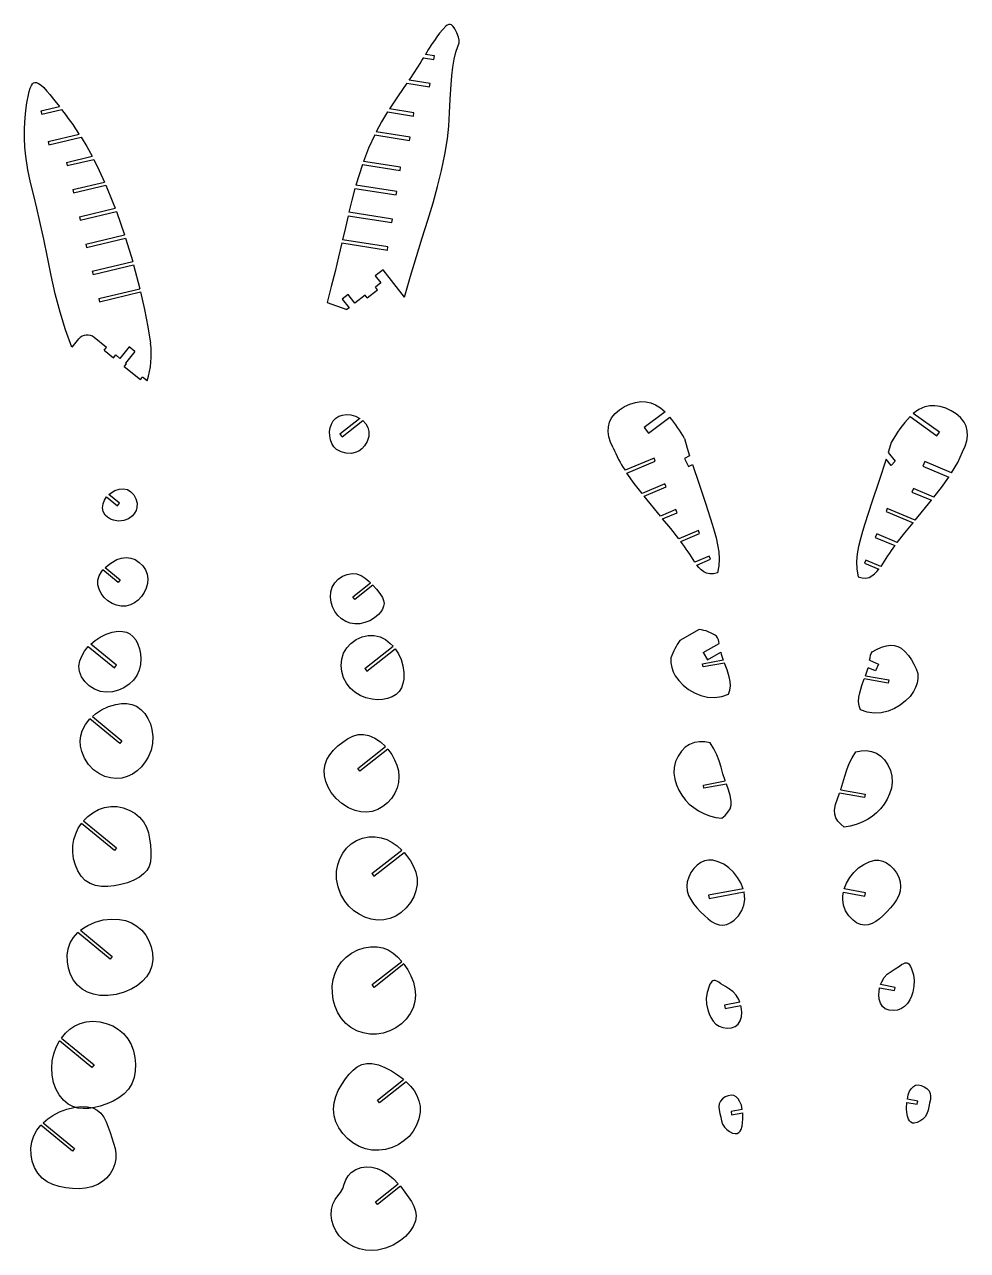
# Model space of a CAD drawing. Extents: x -3595 to 3921, y -3104 to 3416.
# Drawn here: x -3595 to -2752, y 413 to 1509 of the extents above; entities that cross this region are included whole.
import ezdxf

# ---------------------------------------------------------------- set-up
doc = ezdxf.new("R2010")
doc.units = 0
doc.layers.get('0').update_dxf_attribs({"linetype": 'CONTINUOUS'})

msp = doc.modelspace()

# ---------------------------------------------------------------- linework, layer by layer
at = {"color": 7, "linetype": 'CONTINUOUS'}
for p, q in [((-3237.8, 1479.1), (-3228.6, 1477.6)), ((-3228.1, 1480.6), (-3236.2, 1481.9)), ((-3228.6, 1477.6), (-3228.1, 1480.6)), ((-3232, 1455.9), (-3250.9, 1458.9)), ((-3252.8, 1456.2), (-3232.5, 1452.9)), ((-3232.5, 1452.9), (-3232, 1455.9)), ((-3580, 1431.5), (-3563.3, 1435.4)), ((-3580, 1431.5), (-3579.3, 1428.5)), ((-3579.3, 1428.5), (-3561.3, 1432.8)), ((-3270.1, 1430.6), (-3247, 1426.9)), ((-3246.6, 1429.9), (-3268.3, 1433.3)), ((-3247, 1426.9), (-3246.6, 1429.9)), ((-3573.5, 1404.2), (-3545.7, 1410.8)), ((-3573.5, 1404.2), (-3572.9, 1401.3)), ((-3572.9, 1401.3), (-3544, 1408.2)), ((-3281.6, 1410.1), (-3250.5, 1405.2)), ((-3250, 1408.1), (-3280.2, 1412.9)), ((-3250.5, 1405.2), (-3250, 1408.1)), ((-3557.2, 1385.5), (-3534.2, 1391)), ((-3557.2, 1385.5), (-3556.5, 1382.6)), ((-3556.5, 1382.6), (-3532.8, 1388.2)), ((-3292.6, 1383.5), (-3298.3, 1365.2)), ((-3292.6, 1383.5), (-3258.9, 1378.2)), ((-3258.4, 1381.1), (-3291.6, 1386.4)), ((-3258.9, 1378.2), (-3258.4, 1381.1)), ((-3551.4, 1361.2), (-3523.2, 1367.9)), ((-3551.4, 1361.2), (-3550.7, 1358.3)), ((-3550.7, 1358.3), (-3521.9, 1365.1)), ((-3299.2, 1362.3), (-3262.3, 1356.4)), ((-3261.8, 1359.4), (-3298.3, 1365.2)), ((-3262.3, 1356.4), (-3261.8, 1359.4)), ((-3545.6, 1336.9), (-3513.6, 1344.5)), ((-3545.6, 1336.9), (-3545, 1333.9)), ((-3545, 1333.9), (-3512.5, 1341.6)), ((-3512.5, 1341.6), (-3505.2, 1320.8)), ((-3305.3, 1337.9), (-3266.2, 1331.7)), ((-3265.7, 1334.7), (-3304.6, 1340.9)), ((-3266.2, 1331.7), (-3265.7, 1334.7)), ((-3539.9, 1312.5), (-3505.2, 1320.8)), ((-3539.2, 1309.6), (-3504.3, 1317.9)), ((-3504.3, 1317.9), (-3497.9, 1296.8)), ((-3269.7, 1310), (-3310.3, 1316.4)), ((-3539.9, 1312.5), (-3539.2, 1309.6)), ((-3311, 1313.5), (-3270.1, 1307)), ((-3270.1, 1307), (-3269.7, 1310)), ((-3534.1, 1288.2), (-3497.9, 1296.8)), ((-3533.4, 1285.3), (-3497.1, 1293.9)), ((-3497.1, 1293.9), (-3491.6, 1272.6)), ((-3534.1, 1288.2), (-3533.4, 1285.3)), ((-3274.1, 1289.6), (-3281.1, 1284.1)), ((-3281.1, 1284.1), (-3276.2, 1277.9)), ((-3254.8, 1265.1), (-3274.1, 1289.6)), ((-3528.3, 1263.9), (-3491.6, 1272.6)), ((-3288.3, 1264.5), (-3279.1, 1271.7)), ((-3276.2, 1277.9), (-3280.9, 1274.1)), ((-3279.1, 1271.7), (-3280.9, 1274.1)), ((-3528.3, 1263.9), (-3527.6, 1261)), ((-3527.6, 1261), (-3490.9, 1269.7)), ((-3324.2, 1260.4), (-3306.4, 1254)), ((-3305.3, 1267.5), (-3310.6, 1263.4)), ((-3310.6, 1263.4), (-3304.5, 1255.6)), ((-3299.2, 1259.7), (-3305.3, 1267.5)), ((-3290.1, 1266.9), (-3299.2, 1259.7)), ((-3288.3, 1264.5), (-3290.1, 1266.9)), ((-3304.5, 1255.6), (-3306.4, 1254)), ((-3546.3, 1227.7), (-3552.3, 1220.5)), ((-3521.4, 1220.2), (-3532.3, 1229.1)), ((-3523.3, 1217.8), (-3521.4, 1220.2)), ((-3523.3, 1217.8), (-3515, 1211)), ((-3501.2, 1220.6), (-3509.5, 1210.4)), ((-3496.1, 1216.4), (-3504.4, 1206.2)), ((-3496.1, 1216.4), (-3501.2, 1220.6)), ((-3515, 1211), (-3513.1, 1213.4)), ((-3509.5, 1210.4), (-3513.1, 1213.4)), ((-3505.4, 1203.1), (-3503.5, 1205.5)), ((-3503.5, 1205.5), (-3504.4, 1206.2)), ((-3505.4, 1203.1), (-3491, 1191.4)), ((-3491, 1191.4), (-3489.1, 1193.7)), ((-3485, 1190.3), (-3489.1, 1193.7)), ((-3022, 1162.6), (-3040.7, 1148.5)), ((-3294.8, 1156.6), (-3312.6, 1142.6)), ((-3310.7, 1140.3), (-3292.3, 1154.8)), ((-3036.8, 1143.4), (-3017.7, 1157.9)), ((-2802.8, 1158.5), (-2778.9, 1141.3)), ((-2776.7, 1144.3), (-2800.1, 1161.1)), ((-3312.6, 1142.6), (-3310.7, 1140.3)), ((-3040.7, 1148.5), (-3036.8, 1143.4)), ((-2778.9, 1141.3), (-2776.7, 1144.3)), ((-3031.8, 1121.3), (-3057.8, 1110.4)), ((-3056.1, 1107.9), (-3030.7, 1118.5)), ((-3030.7, 1118.5), (-3031.8, 1121.3)), ((-3000, 1123.4), (-3004.7, 1121)), ((-3004.7, 1121), (-3000.9, 1113.7)), ((-2819.8, 1114.7), (-2824.3, 1120.4)), ((-2822.4, 1126.2), (-2816.4, 1118.5)), ((-2816.4, 1118.5), (-2819.8, 1114.7)), ((-2789.8, 1118.3), (-2791.6, 1113.9)), ((-2765.8, 1108.2), (-2789.8, 1118.3)), ((-3000.9, 1113.7), (-2997.4, 1115.5)), ((-2791.6, 1113.9), (-2768.4, 1104.2)), ((-3022.2, 1098.2), (-3042.5, 1089.7)), ((-3021, 1095.5), (-3022.2, 1098.2)), ((-3521.2, 1086.5), (-3511.6, 1078.6)), ((-3509.7, 1080.9), (-3519.2, 1088.7)), ((-3040.6, 1087.3), (-3021, 1095.5)), ((-3026.2, 1069.4), (-3040.6, 1087.3)), ((-2800, 1094), (-2801.3, 1090.9)), ((-2801.3, 1090.9), (-2783.9, 1083.6)), ((-2781.7, 1086.3), (-2800, 1094)), ((-3511.6, 1078.6), (-3509.7, 1080.9)), ((-3012.5, 1075.2), (-3026.2, 1069.4)), ((-3011.3, 1072.4), (-3012.5, 1075.2)), ((-2823.3, 1076.1), (-2824.4, 1073.5)), ((-2798.4, 1065.7), (-2823.3, 1076.1)), ((-2798.4, 1065.7), (-2783.9, 1083.6)), ((-3024.2, 1067), (-3011.3, 1072.4)), ((-2824.4, 1073.5), (-2800.3, 1063.4)), ((-2992.2, 1056.6), (-3009.8, 1049.2)), ((-3007.9, 1046.8), (-2991.1, 1053.8)), ((-2991.1, 1053.8), (-2992.2, 1056.6)), ((-2832.8, 1053.5), (-2834.1, 1050.4)), ((-2814.5, 1045.8), (-2832.8, 1053.5)), ((-2834.1, 1050.4), (-2816.6, 1043.1)), ((-2982.6, 1033.5), (-2995.4, 1028.2)), ((-2993.6, 1025.6), (-2981.4, 1030.8)), ((-2981.4, 1030.8), (-2982.6, 1033.5)), ((-2842.6, 1030), (-2843.7, 1027.4)), ((-2829.2, 1024.4), (-2842.6, 1030)), ((-3511, 1010.2), (-3524.6, 1021.3)), ((-3522.5, 1023.6), (-3509.1, 1012.5)), ((-2843.7, 1027.4), (-2830.9, 1022)), ((-3509.1, 1012.5), (-3511, 1010.2)), ((-3301.1, 997.3), (-3285.3, 1009.8)), ((-3299.2, 995), (-3301.1, 997.3)), ((-3283.1, 1007.7), (-3299.2, 995)), ((-2991.4, 968.1), (-3008.7, 958.4)), ((-3512.4, 936.1), (-3535.4, 954.9)), ((-2987.8, 947.5), (-2973.7, 955.5)), ((-3537.6, 952.8), (-3514.3, 933.8)), ((-3290.3, 933.3), (-3265.1, 953.1)), ((-3288.5, 930.9), (-3263.2, 950.8)), ((-2987.8, 947.5), (-2984.1, 941.1)), ((-2984.1, 941.1), (-2972.2, 947.9)), ((-3514.3, 933.8), (-3512.4, 936.1)), ((-3290.3, 933.3), (-3288.5, 930.9)), ((-2988.5, 937.5), (-2970, 940.9)), ((-2988, 934.6), (-2988.5, 937.5)), ((-2968.8, 938), (-2988, 934.6)), ((-2833.9, 931), (-2840.4, 933.9)), ((-2839.1, 940.7), (-2831.2, 937.2)), ((-2831.2, 937.2), (-2833.9, 931)), ((-2822.4, 920), (-2843.9, 923.9)), ((-2842.7, 926.8), (-2821.9, 923)), ((-2821.9, 923), (-2822.4, 920)), ((-3509.4, 866.3), (-3536.2, 888.3)), ((-3534, 890.4), (-3507.5, 868.6)), ((-3507.5, 868.6), (-3509.4, 866.3)), ((-3296.8, 843.8), (-3271.9, 863.4)), ((-3269.9, 861.2), (-3294.9, 841.5)), ((-3294.9, 841.5), (-3296.8, 843.8)), ((-2987.7, 829.1), (-2968.2, 832.7)), ((-2987.2, 826.2), (-2987.7, 829.1)), ((-2967.2, 829.8), (-2987.2, 826.2)), ((-2843.6, 817.8), (-2866, 821.9)), ((-2865, 824.7), (-2843.1, 820.8)), ((-2843.1, 820.8), (-2843.6, 817.8)), ((-3514.3, 770.7), (-3543.7, 794.8)), ((-3541.8, 797.2), (-3512.4, 773)), ((-3512.4, 773), (-3514.3, 770.7)), ((-3284, 749.9), (-3257.3, 771)), ((-3282.2, 747.6), (-3255.3, 768.8)), ((-3284, 749.9), (-3282.2, 747.6)), ((-2952.1, 736.4), (-2983.2, 730.8)), ((-2842.8, 732.8), (-2861.9, 736.3)), ((-2983.2, 730.8), (-2982.7, 727.8)), ((-2982.7, 727.8), (-2951.4, 733.5)), ((-2862.6, 733.4), (-2843.3, 729.9)), ((-2843.3, 729.9), (-2842.8, 732.8)), ((-3518.1, 673.6), (-3546.9, 697.2)), ((-3544.6, 699.3), (-3516.2, 675.9)), ((-3516.2, 675.9), (-3518.1, 673.6)), ((-3283.9, 650.7), (-3257.4, 671.5)), ((-3255.6, 669.2), (-3282.1, 648.3)), ((-3282.1, 648.3), (-3283.9, 650.7)), ((-2830.2, 647.8), (-2816.9, 645.4)), ((-2816.3, 648.3), (-2829.3, 650.7)), ((-2816.9, 645.4), (-2816.3, 648.3)), ((-2955.1, 634.9), (-2968.8, 632.5)), ((-2968.8, 632.5), (-2968.2, 629.5)), ((-2968.2, 629.5), (-2954.2, 632)), ((-3561.6, 602.9), (-3532.5, 579)), ((-3534.4, 576.7), (-3563.3, 600.4)), ((-3532.5, 579), (-3534.4, 576.7)), ((-3279, 547.6), (-3255.7, 566)), ((-3253.4, 564), (-3277.2, 545.2)), ((-2796.1, 546.7), (-2805.4, 548.4)), ((-3277.2, 545.2), (-3279, 547.6)), ((-2953, 539.2), (-2963, 537.4)), ((-2963, 537.4), (-2962.5, 534.4)), ((-2805.8, 545.5), (-2796.7, 543.8)), ((-2796.7, 543.8), (-2796.1, 546.7)), ((-3577.9, 527.3), (-3549.8, 504.3)), ((-2962.5, 534.4), (-2952.6, 536.2)), ((-3551.7, 502), (-3580, 525.2)), ((-3549.8, 504.3), (-3551.7, 502)), ((-3281, 456.6), (-3260.5, 472.7)), ((-3258.6, 470.5), (-3279.2, 454.2)), ((-3279.2, 454.2), (-3281, 456.6))]:
    msp.add_line(p, q, dxfattribs=at)
at = {"color": 7, "linetype": 'CONTINUOUS', "flags": 128}
for points in [[(-3254.8, 1265.1), (-3249.5, 1283.7), (-3244.2, 1301.3), (-3239, 1318), (-3234.1, 1334), (-3229.4, 1349.4), (-3225.3, 1364.1), (-3221.8, 1378.4), (-3218.8, 1392.5), (-3216.6, 1406.5), (-3215.4, 1418), (-3214.8, 1429.7), (-3214.2, 1442.1), (-3213.3, 1455), (-3212.5, 1463), (-3211.6, 1470.6), (-3210.4, 1477.7), (-3209, 1483.9), (-3207.3, 1489.1), (-3206.6, 1490.7), (-3206.2, 1492.4), (-3206.2, 1494.7), (-3206.7, 1497.5), (-3208, 1501.3), (-3209.8, 1504.8), (-3211.3, 1507), (-3213, 1508.4), (-3214.2, 1508.7), (-3215.4, 1508.6), (-3216.7, 1508.1), (-3217.9, 1507.2), (-3220.8, 1504.3), (-3223.5, 1500.9), (-3226, 1497.6), (-3228.1, 1494.5), (-3230.1, 1491.7), (-3233.4, 1486.6), (-3236.2, 1481.9)], [(-3552.3, 1220.5), (-3558, 1235.9), (-3562.8, 1251.8), (-3567.1, 1268.1), (-3570.8, 1284.5), (-3574.2, 1300.9), (-3577.5, 1317), (-3580.8, 1332.7), (-3583.6, 1344.5), (-3586.4, 1356), (-3589.2, 1367.4), (-3591.6, 1379), (-3593.5, 1391.1), (-3594.3, 1399), (-3594.6, 1407.3), (-3594.6, 1416.1), (-3594.1, 1425.4), (-3593.4, 1432), (-3592.5, 1438.8), (-3591.2, 1445.8), (-3590.5, 1449), (-3589.5, 1451.9), (-3588.5, 1454.2), (-3587.5, 1455.6), (-3586.5, 1456.5), (-3585.3, 1457), (-3584, 1456.9), (-3582, 1456.1), (-3579.8, 1454.4), (-3577.5, 1452.3), (-3574.8, 1449.3), (-3572.1, 1446.1), (-3567.5, 1440.6), (-3563.3, 1435.4)], [(-3252.8, 1456.2), (-3260.6, 1444.9), (-3268.3, 1433.3)], [(-3270.1, 1430.6), (-3275.4, 1421.8), (-3280.2, 1412.9)], [(-3544, 1408.2), (-3539, 1399.7), (-3534.2, 1391)], [(-3281.6, 1410.1), (-3287, 1398.3), (-3291.6, 1386.4)], [(-3532.8, 1388.2), (-3527.9, 1378.2), (-3523.2, 1367.9)], [(-3521.9, 1365.1), (-3515.6, 1349.7), (-3513.6, 1344.5)], [(-3299.2, 1362.3), (-3301.9, 1351.7), (-3304.6, 1340.9)], [(-3305.3, 1337.9), (-3307.8, 1327.4), (-3310.3, 1316.4)], [(-3311, 1313.5), (-3313.9, 1301.1), (-3317, 1288.1), (-3320.4, 1274.5), (-3324.2, 1260.4)], [(-3490.9, 1269.7), (-3487.4, 1254), (-3484.4, 1238.7), (-3482, 1223.9)], [(-3068.4, 1130.5), (-3070.7, 1135.6), (-3072.2, 1140.4), (-3072.9, 1145), (-3072.7, 1149.3), (-3071.7, 1153.4), (-3069.8, 1157.2), (-3066.7, 1161), (-3062.7, 1164.4), (-3058.2, 1167.3), (-3053.4, 1169.5), (-3048.5, 1171), (-3043.7, 1171.7), (-3039.1, 1171.6), (-3034.8, 1170.7), (-3030.4, 1168.9), (-3026.2, 1166.2), (-3022, 1162.6)], [(-2756.1, 1126.8), (-2753.8, 1131.9), (-2752.3, 1136.7), (-2751.6, 1141.3), (-2751.8, 1145.7), (-2752.8, 1149.7), (-2754.7, 1153.5), (-2757.8, 1157.4), (-2761.7, 1160.8), (-2766.3, 1163.6), (-2771.1, 1165.8), (-2776, 1167.3), (-2780.8, 1168), (-2785.3, 1167.9), (-2789.7, 1167), (-2795, 1164.7), (-2800.1, 1161.1)], [(-3292.3, 1154.8), (-3289.6, 1151.9), (-3287.7, 1148.6), (-3286.7, 1145), (-3286.9, 1140.5), (-3288.2, 1136.1), (-3290.6, 1132.1), (-3293, 1129.5), (-3295.8, 1127.5), (-3299, 1126.2), (-3302.4, 1125.5), (-3307.1, 1125.6), (-3311.6, 1126.8), (-3315.6, 1129), (-3318, 1131.4), (-3319.9, 1134.4), (-3321.2, 1137.7), (-3321.8, 1141.2), (-3321.9, 1144.9), (-3321.4, 1148.4), (-3320.3, 1151.7), (-3318.7, 1154.6), (-3316.4, 1156.9), (-3313.6, 1158.6), (-3310.5, 1159.7), (-3307.1, 1160.2), (-3302.9, 1159.8), (-3298.7, 1158.6), (-3294.8, 1156.6)], [(-3004.7, 1138.8), (-3002.1, 1130.1), (-3000, 1123.4)], [(-2819.8, 1135.1), (-2821.2, 1130.1), (-2822.4, 1126.2)], [(-2824.3, 1120.4), (-2830.7, 1101.1), (-2837.2, 1081.8), (-2843.5, 1062.4), (-2845.5, 1055.8), (-2847.4, 1049.1), (-2849, 1042.4), (-2850.3, 1035.6), (-2850.8, 1028.8), (-2850.6, 1022), (-2849.3, 1015.1)], [(-2765.8, 1108.2), (-2760.4, 1117.3), (-2756.1, 1126.8)], [(-3042.5, 1089.7), (-3049.5, 1098.7), (-3056.1, 1107.9)], [(-2997.4, 1115.5), (-2991.4, 1097.9), (-2985.5, 1080.2), (-2979.8, 1062.3), (-2978, 1056.2), (-2976.4, 1050), (-2975, 1043.8), (-2974, 1037.6), (-2973.6, 1031.3), (-2974, 1025.1), (-2975.2, 1018.8)], [(-2781.7, 1086.3), (-2774.9, 1095.1), (-2768.4, 1104.2)], [(-3519.2, 1088.7), (-3517.3, 1090.3), (-3513.8, 1092.3), (-3510.1, 1093.5), (-3506.3, 1093.8), (-3502.7, 1093.1), (-3499.5, 1091.2), (-3496.9, 1088.3), (-3495, 1084.9), (-3494, 1081), (-3494.1, 1077.2), (-3494.9, 1074.4), (-3496.3, 1071.9), (-3498.1, 1069.7), (-3501.7, 1067), (-3505.9, 1065.4), (-3510.5, 1064.9), (-3515, 1065.7), (-3517.8, 1066.8), (-3520.3, 1068.4), (-3522.4, 1070.3), (-3524.2, 1073.4), (-3524.8, 1076.9), (-3524.3, 1080.5), (-3523, 1083.6), (-3521.2, 1086.5)], [(-3009.8, 1049.2), (-3016.9, 1058.2), (-3024.2, 1067)], [(-2814.5, 1045.8), (-2807.5, 1054.6), (-2800.3, 1063.4)], [(-3522.5, 1023.6), (-3517.6, 1027.5), (-3512, 1030.5), (-3507.9, 1031.8), (-3503.8, 1032.3), (-3499.7, 1031.9), (-3495.7, 1030.5), (-3492.1, 1028.1), (-3489, 1025.1), (-3486.5, 1021.4), (-3484.9, 1017.5), (-3484.3, 1013.4), (-3484.6, 1009.2), (-3485.8, 1005.1), (-3487.6, 1001.2), (-3490, 997.6), (-3492.9, 994.4), (-3496.3, 991.8), (-3500, 990), (-3504, 989), (-3508.1, 988.9), (-3512.3, 989.8), (-3516.3, 991.4), (-3520, 993.7), (-3523.3, 996.7), (-3526, 1000.2), (-3527.9, 1004), (-3529, 1008.1), (-3529, 1012.1), (-3527.9, 1016), (-3525.8, 1019.6), (-3524.6, 1021.3)], [(-2975.2, 1018.8), (-2978.8, 1017.9), (-2982, 1017.8), (-2984.9, 1018.4), (-2987.4, 1019.6), (-2989.8, 1021.4), (-2991.9, 1023.5), (-2993.6, 1025.6)], [(-2849.3, 1015.1), (-2845.7, 1014.2), (-2842.5, 1014.1), (-2839.6, 1014.7), (-2837, 1015.9), (-2834.7, 1017.7), (-2832.6, 1019.8), (-2830.9, 1022)], [(-3283.1, 1007.7), (-3279.9, 1004.1), (-3276.9, 1000.4), (-3274.6, 996.6), (-3273.6, 994), (-3273.2, 991.4), (-3273.6, 988.8), (-3274.6, 986.3), (-3276.2, 983.8), (-3278.2, 981.5), (-3281.9, 978.4), (-3286, 975.9), (-3290.4, 974.2), (-3294.8, 973.2), (-3299.2, 973), (-3303.4, 973.7), (-3307.5, 975.2), (-3311.2, 977.5), (-3314.4, 980.5), (-3317.2, 984.1), (-3319.2, 988.2), (-3320.6, 992.5), (-3321.1, 997.1), (-3320.7, 1001.6), (-3319.5, 1005.8), (-3317.3, 1009.7), (-3314.2, 1013), (-3310.4, 1015.6), (-3306.2, 1017.3), (-3301.8, 1018.1), (-3297.7, 1017.7), (-3293.8, 1016.3), (-3290.1, 1014), (-3286.6, 1011.1), (-3285.3, 1009.8)], [(-3535.4, 954.9), (-3531.4, 958.3), (-3527, 961.1), (-3521.7, 963.8), (-3516.2, 965.6), (-3510.9, 966.5), (-3507.1, 966.4), (-3503.6, 965.6), (-3500.4, 964.1), (-3497.7, 961.9), (-3495.2, 958.7), (-3493.3, 954.9), (-3491.9, 950.8), (-3491, 946.4), (-3490.7, 942), (-3491, 936.8), (-3492.1, 931.8), (-3494.2, 927.1), (-3497.3, 922.9), (-3501.2, 919.2), (-3505.7, 916.1), (-3510.7, 913.8), (-3516, 912.4), (-3521.5, 912), (-3526.8, 912.8), (-3532, 914.8), (-3536.7, 917.8), (-3540.6, 921.6), (-3543.7, 925.9), (-3545.5, 930.6), (-3546, 935.4), (-3545.3, 940), (-3543.5, 944.4), (-3540.9, 948.8), (-3537.6, 952.8)], [(-3263.2, 950.8), (-3260.3, 946.2), (-3258, 941.2), (-3256.3, 935.5), (-3255.4, 929.6), (-3255.5, 923.8), (-3256.3, 919.7), (-3257.6, 916), (-3259.7, 912.8), (-3262.4, 910.1), (-3266.1, 908), (-3270.2, 906.4), (-3274.7, 905.6), (-3279.3, 905.3), (-3283.9, 905.7), (-3289.4, 907), (-3294.6, 909.1), (-3299.4, 912.1), (-3303.5, 915.7), (-3306.9, 920), (-3309.5, 925), (-3311, 930.4), (-3311.6, 936), (-3311.1, 941.5), (-3309.4, 946.8), (-3306.6, 951.6), (-3302.8, 955.7), (-3298.1, 959), (-3292.9, 961.4), (-3287.4, 962.6), (-3282, 962.7), (-3276.8, 961.5), (-3272, 959.1), (-3267.6, 955.7), (-3265.1, 953.1)], [(-2836.7, 948), (-2832.9, 950.3), (-2828.6, 952.2), (-2824, 953.6), (-2820.5, 954), (-2817.1, 953.9), (-2813.9, 953), (-2811, 951.4), (-2807.5, 948.4), (-2804.4, 944.8), (-2801.8, 941), (-2799.6, 937.1), (-2797.6, 933), (-2795.9, 928.8)], [(-3016.8, 942.8), (-3016.7, 938.3), (-3016, 934.2), (-3014.7, 930.3), (-3012.9, 926.8), (-3009.7, 922.4), (-3005.7, 918.3), (-3001, 914.6), (-2995.8, 911.5), (-2990.1, 909.1), (-2984, 907.7), (-2977.7, 907.4), (-2971.3, 908.3), (-2965.4, 910.3)], [(-2839.1, 940.7), (-2838.7, 942.7), (-2838.2, 945), (-2837.6, 946.6), (-2836.7, 948)], [(-2965.4, 910.3), (-2964.1, 914), (-2963.6, 917.7), (-2963.9, 921.6), (-2964.6, 925.7), (-2966.6, 932.1), (-2968.8, 938)], [(-2847.3, 896.2), (-2848.6, 899.9), (-2849.1, 903.7), (-2848.8, 907.5), (-2848, 911.6), (-2846.1, 918), (-2843.9, 923.9)], [(-2795.9, 928.8), (-2796, 924.2), (-2796.7, 920.1), (-2798, 916.3), (-2799.8, 912.7), (-2803, 908.3), (-2807, 904.3), (-2811.7, 900.6), (-2816.9, 897.4), (-2822.6, 895), (-2828.7, 893.6), (-2835, 893.3), (-2841.4, 894.2), (-2847.3, 896.2)], [(-3534, 890.4), (-3531.3, 892.6), (-3525.7, 896.3), (-3519.5, 899.2), (-3512.9, 901.2), (-3508, 901.9), (-3503.2, 901.9), (-3498.7, 901.1), (-3494.5, 899.5), (-3490.5, 896.7), (-3487.1, 893), (-3484.3, 888.6), (-3482.1, 883.8), (-3480.7, 878.8), (-3479.8, 872.5), (-3480.1, 866.2), (-3481.5, 860.1), (-3484, 854.1), (-3486.8, 849.7), (-3490.1, 845.5), (-3494, 841.9), (-3498.2, 838.9), (-3502.8, 836.7), (-3507.7, 835.3), (-3512.7, 834.9), (-3517.8, 835.4), (-3522.7, 836.8), (-3527.5, 839), (-3532.9, 842.7), (-3537.4, 847.5), (-3541, 853), (-3543.5, 859.1), (-3544.5, 863.8), (-3544.9, 868.5), (-3544.4, 873.1), (-3543.1, 877.6), (-3540.2, 883.2), (-3536.2, 888.3)], [(-3269.9, 861.2), (-3266.4, 856.4), (-3263.8, 851.7), (-3261.7, 846.7), (-3260.4, 841.7), (-3259.9, 836.6), (-3260.2, 831.5), (-3261.5, 826.5), (-3263.6, 821.7), (-3266.5, 817.2), (-3270.1, 813.1), (-3274.3, 809.8), (-3278.8, 807.1), (-3283.7, 805.4), (-3288.8, 804.7), (-3293.9, 805), (-3299, 806.2), (-3305.1, 808.8), (-3310.9, 812.5), (-3316, 817.1), (-3320.4, 822.5), (-3323.2, 827.3), (-3325.2, 832.3), (-3326.4, 837.3), (-3326.7, 842.4), (-3326, 847.3), (-3324.3, 851.9), (-3321.6, 856.2), (-3318.3, 860.2), (-3314.4, 864), (-3310.2, 867.5), (-3305.8, 870.5), (-3301.1, 872.8), (-3296.4, 874.1), (-3291.5, 874.3), (-3286.7, 873.4), (-3281.4, 871.1), (-3276.4, 867.7), (-3271.9, 863.4)], [(-2981.8, 866.7), (-2986.5, 867.7), (-2991.2, 867.8), (-2995.8, 867.1), (-3000.1, 865.4), (-3003.9, 862.8), (-3007.3, 859.5), (-3010.4, 855), (-3012.6, 850.1), (-3013.9, 844.9), (-3014.1, 839.6), (-3013.4, 834.4), (-3011.9, 829.3), (-3009.7, 824.4), (-3007, 819.9), (-3003.8, 815.7), (-3000.3, 812.1), (-2996.4, 808.9), (-2992.1, 806.1), (-2987.4, 803.7), (-2982.2, 801.7), (-2976.7, 800.1), (-2971.3, 799.4)], [(-2968.2, 832.7), (-2968.3, 833.2), (-2970.2, 839.2), (-2971.9, 845), (-2973.7, 850.6), (-2975.8, 856.1), (-2978.4, 861.5), (-2981.8, 866.7)], [(-2865, 824.7), (-2864.8, 825.2), (-2863, 831.2), (-2861.3, 837), (-2859.5, 842.7), (-2857.4, 848.2), (-2854.8, 853.5), (-2851.4, 858.7)], [(-2851.4, 858.7), (-2846.7, 859.7), (-2842, 859.9), (-2837.4, 859.2), (-2833.1, 857.5), (-2829.2, 854.9), (-2825.9, 851.5), (-2822.8, 847.1), (-2820.5, 842.1), (-2819.3, 836.9), (-2819, 831.6), (-2819.7, 826.4), (-2821.2, 821.3), (-2823.4, 816.5), (-2826.2, 811.9), (-2829.4, 807.8), (-2832.9, 804.1), (-2836.8, 800.9), (-2841, 798.2), (-2845.8, 795.8), (-2851, 793.7), (-2856.5, 792.2), (-2861.9, 791.4)], [(-2971.3, 799.4), (-2968.4, 801.9), (-2965.8, 804.8), (-2963.9, 807.9), (-2962.9, 811.2), (-2962.8, 814.7), (-2963.7, 819.7), (-2965.3, 824.7), (-2967.2, 829.8)], [(-2861.9, 791.4), (-2864.8, 794), (-2867.4, 796.8), (-2869.3, 799.9), (-2870.3, 803.2), (-2870.4, 806.7), (-2869.5, 811.7), (-2867.9, 816.8), (-2866, 821.9)], [(-3541.8, 797.2), (-3538.1, 800.9), (-3533.5, 804.3), (-3528.4, 807.1), (-3523.1, 808.9), (-3517.5, 809.8), (-3511.9, 809.8), (-3506.3, 808.7), (-3501, 806.7), (-3496.1, 803.9), (-3491.8, 800.3), (-3488.3, 796.2), (-3485.7, 791.5), (-3483.9, 786.5), (-3482.8, 781.1), (-3482.1, 775.5), (-3481.7, 769.8), (-3481.7, 765.1), (-3482, 760.6), (-3483.2, 756.4), (-3485.3, 752.8), (-3488.2, 749.6), (-3491.9, 746.8), (-3497, 744.1), (-3502.6, 741.8), (-3508.5, 740.1), (-3514.4, 738.9), (-3520.2, 738.3), (-3525.8, 738.4), (-3531.1, 739.3), (-3536, 741.1), (-3540.3, 743.9), (-3543.9, 747.7), (-3546.9, 752.3), (-3549.2, 757.5), (-3550.7, 763.2), (-3551.4, 769.2), (-3551.3, 775.2), (-3550.5, 780.5), (-3548.9, 785.6), (-3546.6, 790.4), (-3543.7, 794.8)], [(-3255.3, 768.8), (-3253, 766), (-3249.6, 761.3), (-3246.8, 756.3), (-3244.8, 751.1), (-3243.7, 745.7), (-3243.6, 740.1), (-3244.7, 734.6), (-3246.7, 729.1), (-3249.7, 724), (-3253.4, 719.3), (-3257.8, 715.2), (-3262.6, 712), (-3267.9, 709.7), (-3273.4, 708.6), (-3279.1, 708.4), (-3284.7, 709.3), (-3290.3, 711), (-3295.5, 713.6), (-3300.3, 716.8), (-3304.6, 720.7), (-3308.2, 725.2), (-3311.8, 731.3), (-3314.3, 738), (-3315.6, 745), (-3315.6, 752.1), (-3314.5, 757.7), (-3312.7, 763.2), (-3310.1, 768.2), (-3306.7, 772.8), (-3302.6, 776.6), (-3297.7, 779.5), (-3292.4, 781.6), (-3286.9, 782.7), (-3281.2, 782.9), (-3275.7, 782), (-3270.7, 780.3), (-3265.9, 777.8), (-3261.5, 774.7), (-3257.3, 771)], [(-2952.1, 736.4), (-2954.2, 741.6), (-2957.1, 746.6), (-2960.7, 751.1), (-2965, 755.1), (-2969.5, 758.3), (-2974.4, 760.6), (-2979.4, 761.9), (-2983.1, 762), (-2986.7, 761.3), (-2990.1, 759.8), (-2993.3, 757.5), (-2996.3, 754.4), (-2998.9, 750.8), (-3000.8, 746.8), (-3002.1, 742.7), (-3002.6, 738.7), (-3002.2, 734.5), (-3001, 730.5), (-2999, 726.7), (-2996.5, 723), (-2993.5, 719.4), (-2990.2, 715.8), (-2986.8, 712.4), (-2983.6, 709.6), (-2980.4, 707.2), (-2977.1, 705.4), (-2973.7, 704.2), (-2970.2, 703.9), (-2966.7, 704.5), (-2963.3, 706.1), (-2960.1, 708.4), (-2956.3, 712.3), (-2953.4, 716.9), (-2951.5, 721.8), (-2950.8, 726.9), (-2950.9, 730.2), (-2951.4, 733.5)], [(-2861.9, 736.3), (-2859.8, 741.5), (-2856.9, 746.4), (-2853.3, 751), (-2849, 755), (-2844.4, 758.2), (-2839.6, 760.5), (-2834.6, 761.8), (-2830.9, 761.9), (-2827.3, 761.2), (-2823.9, 759.6), (-2820.7, 757.3), (-2817.7, 754.2), (-2815.1, 750.6), (-2813.1, 746.7), (-2811.9, 742.6), (-2811.4, 738.5), (-2811.7, 734.3), (-2813, 730.3), (-2815, 726.5), (-2817.5, 722.8), (-2820.5, 719.2), (-2823.8, 715.7), (-2827.2, 712.2), (-2830.3, 709.4), (-2833.6, 707.1), (-2836.9, 705.2), (-2840.3, 704.1), (-2843.8, 703.8), (-2847.2, 704.4), (-2850.7, 705.9), (-2853.9, 708.2), (-2857.7, 712.1), (-2860.6, 716.7), (-2862.4, 721.7), (-2863.2, 726.8), (-2863.1, 730.1), (-2862.6, 733.4)], [(-3544.6, 699.3), (-3541.5, 701.5), (-3538.1, 703.6), (-3531.4, 706.5), (-3524.3, 708.5), (-3517, 709.3), (-3509.8, 709), (-3504.3, 707.9), (-3499, 705.9), (-3494.2, 703.1), (-3489.9, 699.4), (-3486.3, 695), (-3483.4, 689.9), (-3481.3, 684.4), (-3480.1, 678.7), (-3479.9, 673.1), (-3480.7, 667.6), (-3482.6, 662.5), (-3485.5, 657.8), (-3489.3, 653.7), (-3493.7, 650), (-3498.7, 646.9), (-3505.5, 643.9), (-3512.8, 641.9), (-3520.2, 640.9), (-3527.4, 641.1), (-3533, 642.2), (-3538.3, 644), (-3543, 646.7), (-3547.2, 650.3), (-3550.7, 654.8), (-3553.4, 659.9), (-3555.3, 665.4), (-3556.3, 671.2), (-3556.5, 677), (-3555.6, 682.6), (-3553.7, 688), (-3550.7, 692.9), (-3546.9, 697.2)], [(-3255.6, 669.2), (-3255.5, 669), (-3252.1, 663.9), (-3249.2, 658.5), (-3247, 652.8), (-3245.6, 647.1), (-3245.1, 641.4), (-3245.6, 635.7), (-3247.2, 630.1), (-3249.8, 624.9), (-3253.4, 620), (-3257.7, 615.7), (-3262.7, 612.1), (-3268.1, 609.3), (-3273.9, 607.4), (-3279.9, 606.4), (-3286, 606.5), (-3291.9, 607.5), (-3297.6, 609.4), (-3302.8, 612.3), (-3307.4, 616), (-3311.3, 620.5), (-3314.5, 625.6), (-3316.9, 631.2), (-3318.6, 637.1), (-3319.4, 643.3), (-3319.5, 649.4), (-3318.7, 655.4), (-3317, 661), (-3314.5, 666.3), (-3311.2, 671.1), (-3307, 675.3), (-3302.2, 678.8), (-3296.8, 681.7), (-3291, 683.6), (-3285.2, 684.6), (-3279.3, 684.6), (-3274.3, 683.6), (-3269.6, 681.7), (-3265.2, 678.9), (-3261.1, 675.5), (-3257.4, 671.5)], [(-2829.3, 650.7), (-2828.3, 653.3), (-2826, 657.2), (-2823.3, 660.1), (-2820, 662.5), (-2816.4, 664.8), (-2812.5, 667.3), (-2810.5, 668.6), (-2808.6, 669.6), (-2807.2, 670.2), (-2805.9, 670.3), (-2805, 670), (-2804.2, 669.3), (-2803.5, 668.4), (-2802.5, 666.8), (-2801.7, 664.9), (-2800, 659.5), (-2799.3, 654.3), (-2799.6, 649.2), (-2800.6, 643.9), (-2801.8, 640.4), (-2803.3, 637), (-2805.3, 633.9), (-2807.8, 631.3), (-2810.7, 629.3), (-2814.2, 628), (-2818, 627.6), (-2821.7, 628), (-2825.1, 629.2), (-2827.7, 631.3), (-2829.5, 634.2), (-2830.6, 637.7), (-2830.9, 641.5), (-2830.7, 644.7), (-2830.2, 647.8)], [(-2955.1, 634.9), (-2956.1, 637.5), (-2958.4, 641.4), (-2961.1, 644.4), (-2964.4, 646.8), (-2968, 649), (-2972, 651.5), (-2973.9, 652.8), (-2975.8, 653.9), (-2977.2, 654.4), (-2978.5, 654.5), (-2979.4, 654.2), (-2980.2, 653.6), (-2980.9, 652.7), (-2981.9, 651), (-2982.7, 649.2), (-2984.4, 643.7), (-2985.1, 638.6), (-2984.8, 633.4), (-2983.8, 628.1), (-2982.7, 624.6), (-2981.1, 621.2), (-2979.1, 618.2), (-2976.6, 615.5), (-2973.7, 613.5), (-2970.2, 612.3), (-2966.4, 611.8), (-2962.7, 612.2), (-2959.3, 613.4), (-2956.7, 615.5), (-2954.9, 618.4), (-2953.8, 621.9), (-2953.5, 625.7), (-2953.7, 628.9), (-2954.2, 632)], [(-3561.6, 602.9), (-3558.1, 607.2), (-3554.1, 610.9), (-3549.6, 613.9), (-3544.8, 616.1), (-3539.6, 617.5), (-3533.5, 618), (-3527.4, 617.5), (-3521.5, 616.1), (-3515.8, 613.8), (-3510.6, 610.7), (-3506.1, 606.9), (-3502.4, 602.3), (-3499.4, 597.2), (-3497.3, 591.6), (-3495.9, 585.7), (-3495.3, 579.6), (-3495.6, 573.5), (-3496.7, 567.6), (-3498.8, 562.1), (-3501.7, 557.2), (-3505.5, 553), (-3510.2, 549.5), (-3515.4, 546.5), (-3521.1, 544.1), (-3527, 542), (-3532.1, 540.8), (-3537.2, 540.1), (-3542.1, 539.9), (-3546.9, 540.4), (-3551.4, 541.7), (-3555.5, 543.9), (-3559.9, 547.5), (-3563.6, 552.1), (-3566.5, 557.5), (-3568.6, 563.4), (-3569.9, 569.7), (-3570.3, 576.1), (-3569.8, 582.6), (-3568.4, 588.8), (-3566.2, 594.8), (-3563.3, 600.4)], [(-3253.4, 564), (-3249.6, 560.1), (-3246.4, 556), (-3243.8, 551.6), (-3242, 547), (-3241, 542.2), (-3240.9, 536.6), (-3242, 530.8), (-3244.1, 525.2), (-3247.1, 519.9), (-3250.9, 515.1), (-3255.5, 511), (-3260.6, 507.6), (-3266.1, 505.1), (-3271.9, 503.4), (-3277.9, 502.7), (-3284, 502.9), (-3289.9, 504), (-3295.6, 506.2), (-3301, 509.2), (-3305.8, 513.1), (-3310, 517.6), (-3313.5, 522.6), (-3316.2, 528), (-3317.8, 533.6), (-3318.4, 539.3), (-3317.8, 545), (-3316.4, 550.6), (-3314.1, 556.1), (-3311.1, 561.4), (-3307.7, 566.6), (-3304.4, 570.6), (-3300.9, 574.3), (-3297.1, 577.3), (-3293, 579.3), (-3288.6, 580.3), (-3284, 580.2), (-3278.2, 578.9), (-3272.4, 576.6), (-3266.7, 573.7), (-3261.2, 570.2), (-3256.1, 566.4), (-3255.7, 566)], [(-2805.4, 548.4), (-2804.6, 552.1), (-2803.4, 555.4), (-2801.8, 558), (-2800, 559.7), (-2798, 560.8), (-2795.6, 561.1), (-2792.9, 560.6), (-2790.3, 559.5), (-2787.9, 557.9), (-2786, 555.8), (-2784.9, 553.4), (-2784.6, 550.9), (-2784.8, 548.1), (-2785.5, 544.8), (-2786.2, 541.5), (-2786.9, 538.4), (-2788, 535.4), (-2789.6, 532.6), (-2791.6, 530.5), (-2794.1, 528.7), (-2796.7, 527.4), (-2799.2, 526.8), (-2800.9, 527), (-2802.4, 527.7), (-2803.5, 528.9), (-2804.4, 530.6), (-2805.3, 533.3), (-2805.8, 536.5), (-2806, 539.9), (-2805.8, 545.5)], [(-2953, 539.2), (-2953.8, 542.9), (-2955, 546.1), (-2956.7, 548.8), (-2958.4, 550.5), (-2960.5, 551.5), (-2962.9, 551.8), (-2965.5, 551.4), (-2968.2, 550.3), (-2970.6, 548.6), (-2972.4, 546.5), (-2973.5, 544.2), (-2973.8, 541.6), (-2973.6, 538.9), (-2973, 535.6), (-2972.2, 532.3), (-2971.5, 529.1), (-2970.5, 526.1), (-2968.8, 523.3), (-2966.8, 521.2), (-2964.4, 519.4), (-2961.7, 518.1), (-2959.2, 517.6), (-2957.5, 517.7), (-2956.1, 518.5), (-2954.9, 519.7), (-2954, 521.3), (-2953.2, 524.1), (-2952.7, 527.2), (-2952.4, 530.7), (-2952.6, 536.2)], [(-3577.9, 527.3), (-3573.8, 530.7), (-3569.3, 533.7), (-3563.3, 536.9), (-3556.9, 539.3), (-3550.5, 541), (-3544.2, 541.7), (-3538.2, 541.5), (-3533.7, 540.5), (-3529.7, 538.6), (-3526.3, 535.9), (-3523.7, 532.3), (-3521.6, 528.1), (-3519.8, 523.4), (-3518.2, 518.6), (-3516.6, 513.8), (-3515, 509.1), (-3513.7, 504.4), (-3512.9, 499.8), (-3512.9, 495.1), (-3513.8, 490.5), (-3515.6, 485.9), (-3518.2, 481.7), (-3521.3, 477.9), (-3525, 474.7), (-3529.1, 472.1), (-3534.4, 469.9), (-3540, 468.7), (-3545.8, 468.2), (-3551.7, 468.4), (-3557.8, 469), (-3563.7, 470.2), (-3569.3, 472), (-3574.4, 474.5), (-3579, 477.9), (-3582.8, 482.2), (-3585.7, 487.3), (-3587.7, 492.9), (-3588.8, 498.7), (-3589, 504.6), (-3588.1, 510.3), (-3586.3, 515.6), (-3583.6, 520.6), (-3580, 525.2)], [(-3258.6, 470.5), (-3254.5, 465.3), (-3251.6, 461.2), (-3248.8, 457), (-3246.5, 452.8), (-3245, 448.4), (-3244.5, 444), (-3245.1, 439.5), (-3247.1, 434.7), (-3250.1, 430), (-3254, 425.7), (-3258.5, 422), (-3265, 418), (-3271.9, 415.1), (-3279, 413.5), (-3284.5, 413.1), (-3289.9, 413.5), (-3295.1, 414.6), (-3300.2, 416.4), (-3305.1, 419), (-3309.4, 422.3), (-3313.3, 426.2), (-3316.4, 430.7), (-3318.5, 435.1), (-3319.9, 439.9), (-3320.5, 444.8), (-3320.2, 449.7), (-3319.1, 454.4), (-3317, 458.6), (-3314.5, 461.9), (-3312, 465.1), (-3310.1, 468.6), (-3308.9, 472.4), (-3307.5, 476.3), (-3305.4, 479.8), (-3302.5, 482.8), (-3298.4, 485.5), (-3293.8, 487.3), (-3289, 488), (-3284.2, 487.7), (-3279.5, 486.5), (-3275.1, 484.6), (-3269.7, 481.2), (-3264.9, 477.3), (-3260.5, 472.7)]]:
    msp.add_lwpolyline(points, dxfattribs=at)
at = {"color": 7, "linetype": 'CONTINUOUS'}
for centre, radius, start, end in [((-3489.6, 1627.3), 292.2, 324.8071, 329.5246), ((-3778, 1262.4), 275.7, 32.5756, 38.1824), ((-3538.6, 1221.3), 10, 50.6422, 140.4668), ((-3558.2, 1213.8), 76.9, 342.2278, 7.5332), ((-3122.1, 1073), 134.6, 29.2787, 39.1025), ((-2717.2, 1078.8), 117, 137.0618, 151.2457), ((-2967.2, 1171.2), 109.1, 201.9348, 213.8853), ((-3208, 898.2), 249.2, 31.4395, 36.599), ((-2613.7, 892.6), 252.6, 143.4242, 148.5406), ((-2995.3, 935.2), 33.1, 54.337, 83.1831), ((-2956.7, 921.3), 63.8, 144.5127, 160.2823), ((-2985.2, 955.2), 11.5, 1.3847, 36.7862), ((-2925.5, 959.1), 48.1, 193.5719, 202.3381), ((-2887, 945), 47.8, 337.6452, 346.6227)]:
    msp.add_arc(centre, radius, start, end, dxfattribs=at)

doc.saveas('drawing.dxf')
